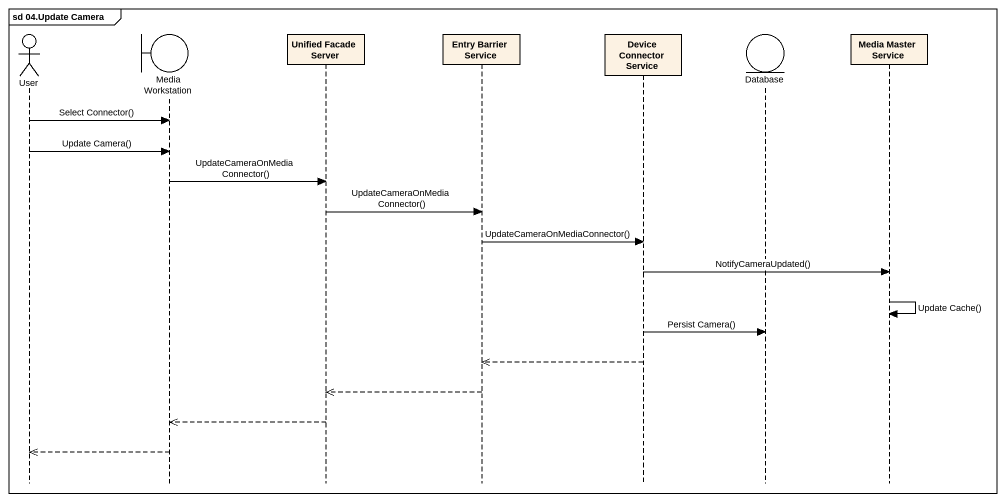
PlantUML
@startuml
mainframe sd 04.Update Camera
hide footbox
actor User
boundary "Media Workstation" as Media_Workstation
participant "Unified Facade Server" as Unified_Facade_Server
participant "Entry Barrier Service" as Entry_Barrier_Service
participant "Device Connector Service" as Device_Connector_Service
entity "Database" as Database_
participant "Media Master Service" as Media_Master_Service

User -> Media_Workstation : Select Connector()
User -> Media_Workstation : Update Camera()
Media_Workstation -> Unified_Facade_Server : UpdateCameraOnMediaConnector()
Unified_Facade_Server -> Entry_Barrier_Service : UpdateCameraOnMediaConnector()
Entry_Barrier_Service -> Device_Connector_Service : UpdateCameraOnMediaConnector()
Device_Connector_Service -> Media_Master_Service : NotifyCameraUpdated()
Media_Master_Service -> Media_Master_Service : Update Cache()
Device_Connector_Service -> Database_ : Persist Camera()
Device_Connector_Service -->> Entry_Barrier_Service
Entry_Barrier_Service -->> Unified_Facade_Server
Unified_Facade_Server -->> Media_Workstation
Media_Workstation -->> User
@enduml
